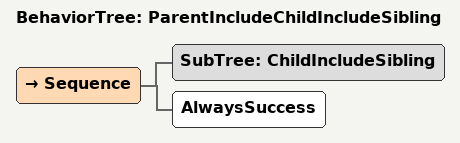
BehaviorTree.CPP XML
<root main_tree_to_execute = "ParentIncludeChildIncludeSibling">
  <include path="child/child_include_sibling.xml" />

  <BehaviorTree ID="ParentIncludeChildIncludeSibling">
    <Sequence>
      <SubTree ID="ChildIncludeSibling" />
      <AlwaysSuccess />
    </Sequence>
  </BehaviorTree>
</root>
